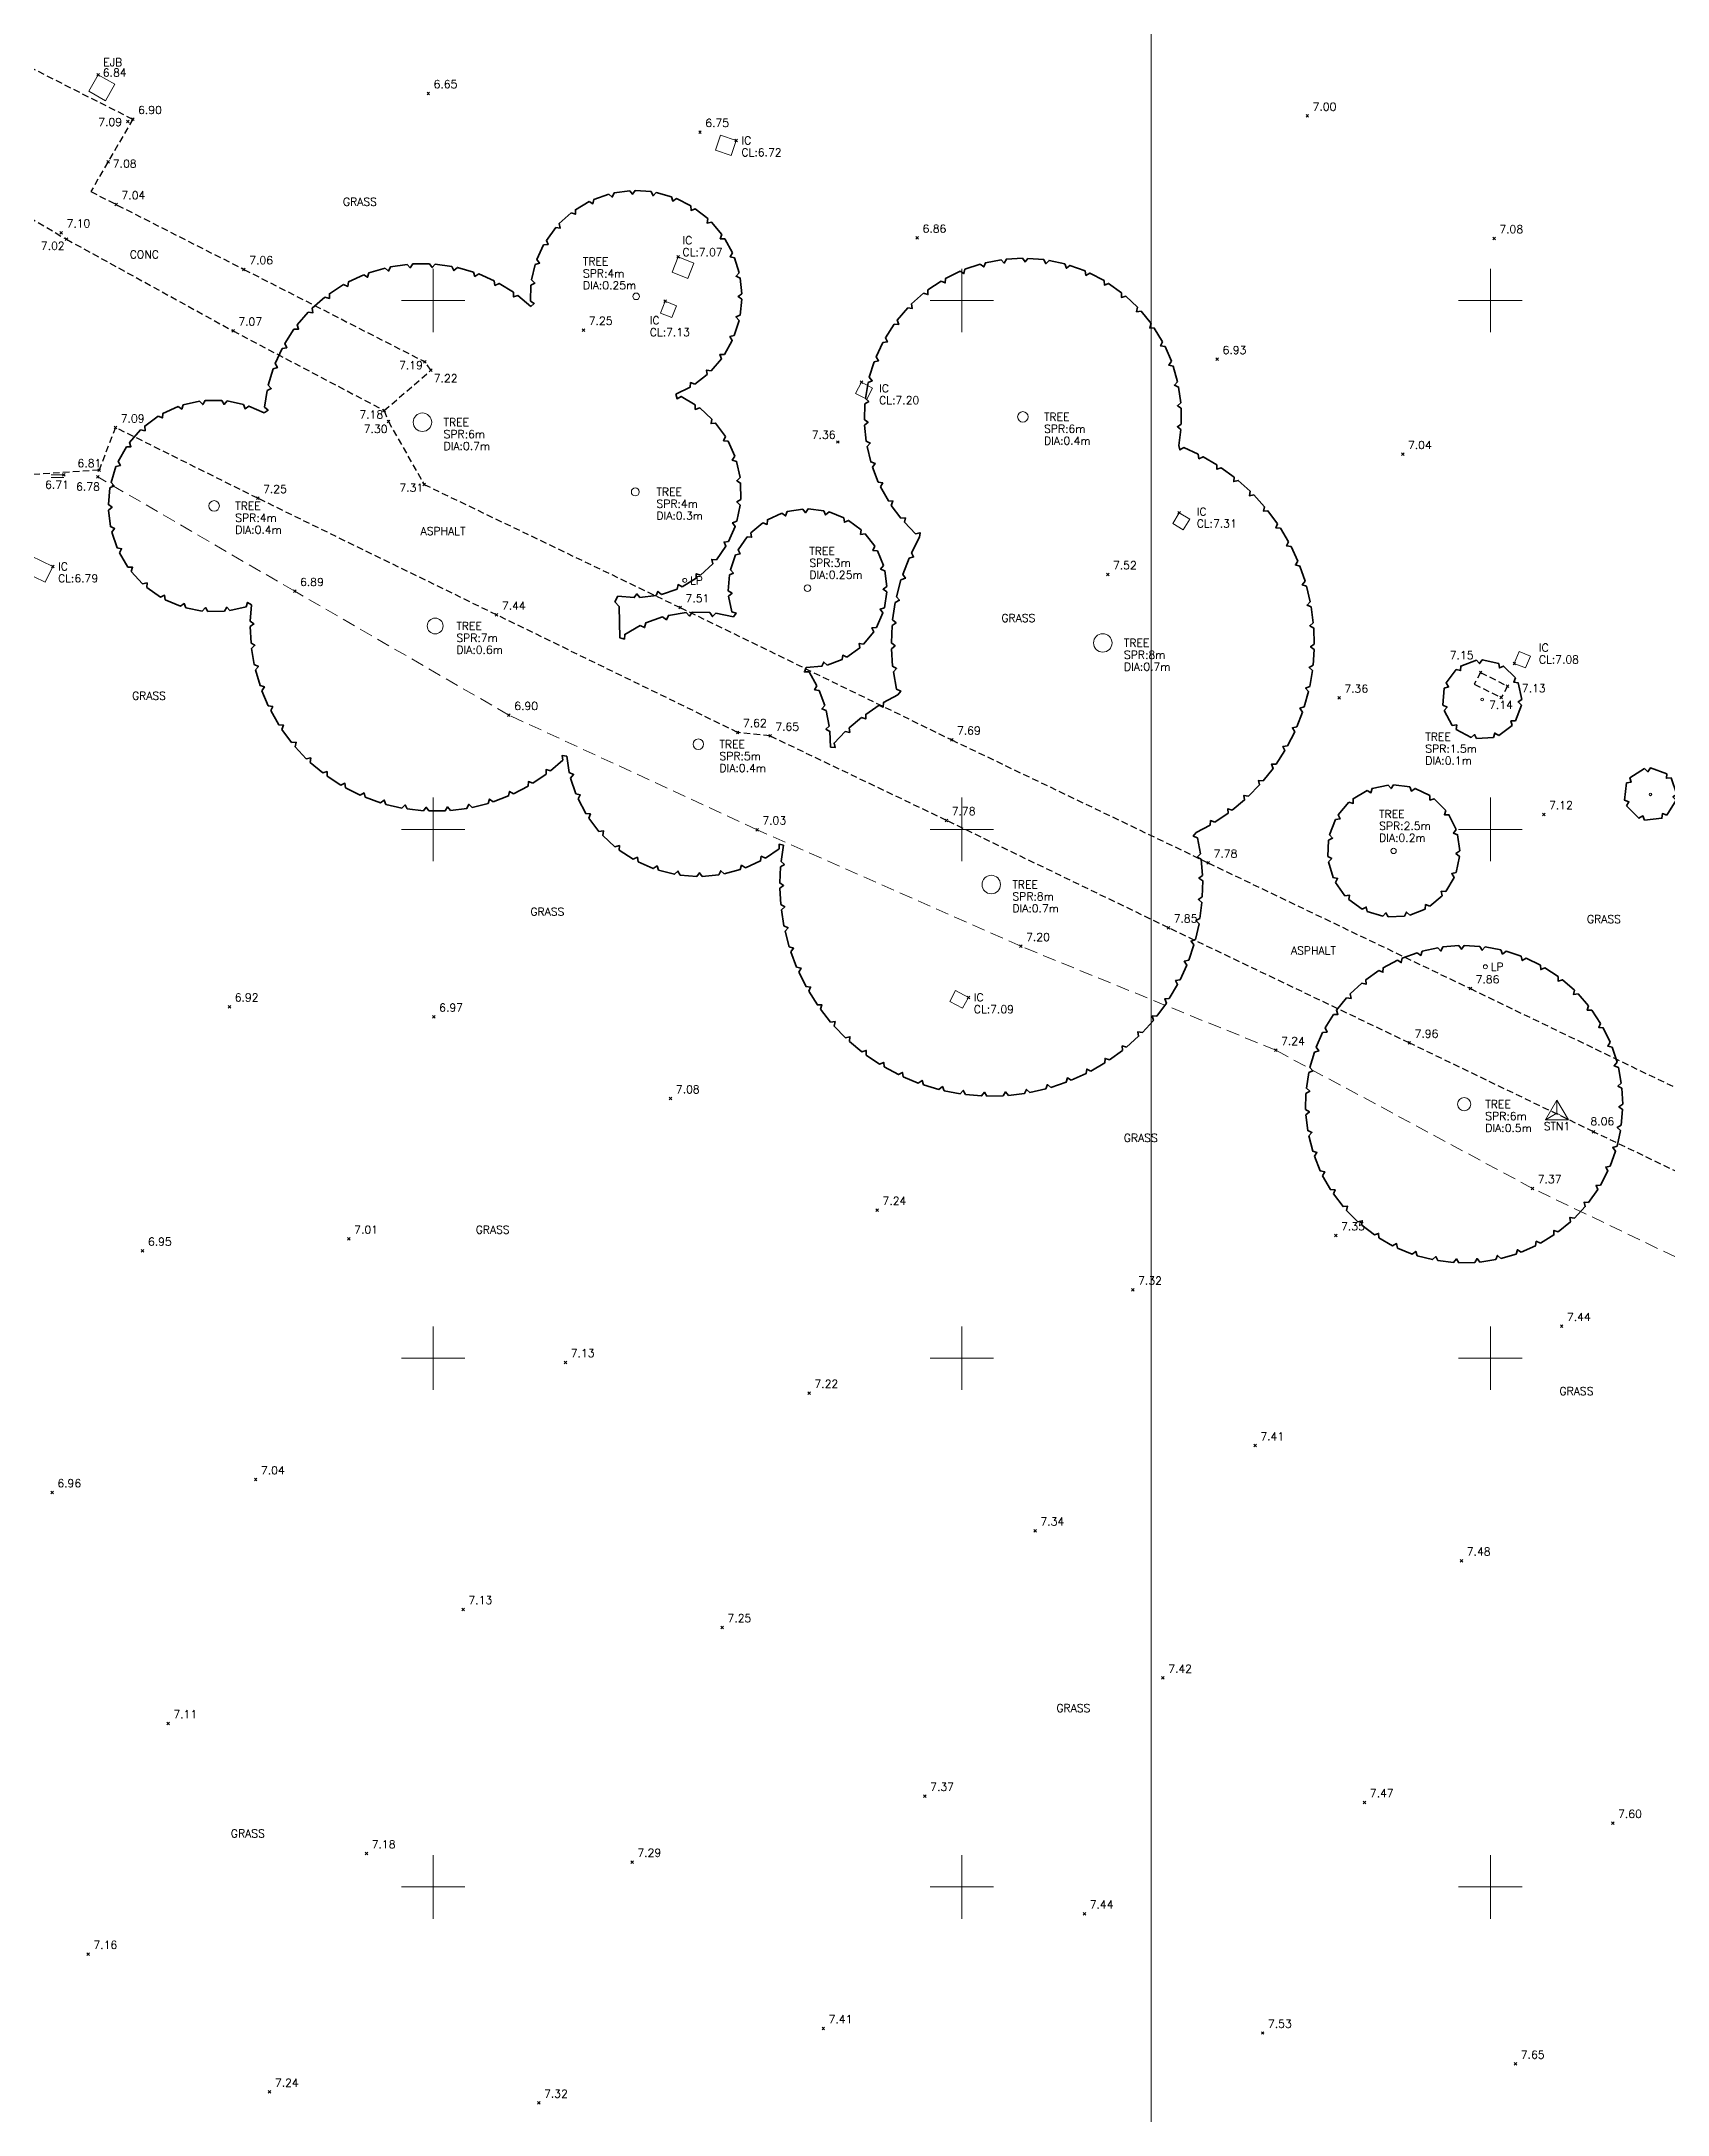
# Model space of a CAD drawing. Extents: x 521064 to 521635, y 174590 to 175241.
# Drawn here: x 521205.2 to 521266.7, y 174811.4 to 174889.8 of the extents above; entities that cross this region are included whole.
import ezdxf

# ---------------------------------------------------------------- set-up
doc = ezdxf.new("R2010")
doc.units = 0
doc.header["$PDMODE"] = 3
doc.header["$PDSIZE"] = 0.05
doc.linetypes.add('DASHED', pattern=[0.75, 0.5, -0.25])
doc.linetypes.add('HIDDEN', pattern=[0.375, 0.25, -0.125])
doc.layers.get('0').update_dxf_attribs({"linetype": 'CONTINUOUS', "lineweight": 18})
for name, color, linetype, lineweight in [('I031G_SURVEY-GRID', 7, 'CONTINUOUS', 18), ('I042T_SURVEY-STA', 1, 'CONTINUOUS', 13), ('I901G_TITLE-SHEET', 7, 'CONTINUOUS', 18), ('I910T_TXT-GEN-S', 7, 'CONTINUOUS', 13), ('I923G_SURVEY-POINT', 7, 'CONTINUOUS', 18), ('I923T_SURVEY-LEVEL', 7, 'CONTINUOUS', 13), ('I941G_TREE', 72, 'CONTINUOUS', 18), ('I941G_TREE-VEG', 6, 'CONTINUOUS', 35), ('I941T_TREE-TXT', 82, 'CONTINUOUS', 13), ('I960G_COVER', 1, 'CONTINUOUS', 18), ('I960T_COVER-TXT', 1, 'CONTINUOUS', 13), ('I963G_SW', 200, 'DASHED', 18), ('I976G_ST-FURN', 220, 'CONTINUOUS', 18), ('I976T_ST-FURN-TXT', 220, 'CONTINUOUS', 13), ('I991G_SLOPE', 21, 'DASHED', 18)]:
    doc.layers.add(name, color=color, linetype=linetype, lineweight=lineweight)
doc.layers.add('I940G_SURFACE', color=200, linetype='HIDDEN')
doc.styles.add('MONOTXT', font='simplex.shx')

# ---------------------------------------------------------------- blocks, each defined once
blk = doc.blocks.new('PT_STATION')
at = {"color": 0, "linetype": 'Continuous', "flags": 128}
for points in [[(0, 0.5), (-0.433, -0.25)], [(-0.433, -0.25), (0, 0), (0, 0.5)], [(0.433, -0.25), (0, 0.5)], [(0, 0), (0.433, -0.25)], [(-0.433, -0.25), (0.433, -0.25)]]:
    blk.add_lwpolyline(points, dxfattribs=at)

msp = doc.modelspace()

# ---------------------------------------------------------------- linework, layer by layer
at = {"layer": 'I031G_SURVEY-GRID'}
for p, q in [((521220, 174881.2), (521220, 174878.8)), ((521240, 174881.2), (521240, 174878.8)), ((521260, 174881.2), (521260, 174878.8)), ((521218.8, 174880), (521221.2, 174880)), ((521238.8, 174880), (521241.2, 174880)), ((521258.8, 174880), (521261.2, 174880)), ((521220, 174861.2), (521220, 174858.8)), ((521240, 174861.2), (521240, 174858.8)), ((521260, 174861.2), (521260, 174858.8)), ((521218.8, 174860), (521221.2, 174860)), ((521238.8, 174860), (521241.2, 174860)), ((521258.8, 174860), (521261.2, 174860)), ((521220, 174841.2), (521220, 174838.8)), ((521240, 174841.2), (521240, 174838.8)), ((521260, 174841.2), (521260, 174838.8)), ((521218.8, 174840), (521221.2, 174840)), ((521238.8, 174840), (521241.2, 174840)), ((521258.8, 174840), (521261.2, 174840)), ((521220, 174821.2), (521220, 174818.8)), ((521240, 174821.2), (521240, 174818.8)), ((521260, 174821.2), (521260, 174818.8)), ((521218.8, 174820), (521221.2, 174820)), ((521238.8, 174820), (521241.2, 174820)), ((521258.8, 174820), (521261.2, 174820))]:
    msp.add_line(p, q, dxfattribs=at)
at = {"layer": 'I901G_TITLE-SHEET'}
msp.add_lwpolyline([(521455.762, 174749.428), (521247.162, 174749.428), (521247.162, 174913.628), (521455.762, 174913.628)], close=True, dxfattribs=at)
at = {"layer": 'I923G_SURVEY-POINT'}
for p in [(521207.328, 174888.54, 6.843), (521219.817, 174887.835, 6.652), (521208.447, 174886.774, 7.089), (521208.635, 174886.858, 6.901), (521253.075, 174886.982, 7.003), (521230.096, 174886.367, 6.753), (521231.466, 174886.055, 6.716), (521207.701, 174885.247, 7.078), (521208.007, 174883.632, 7.041), (521205.929, 174882.567, 7.096), (521206.128, 174882.317, 7.021), (521238.317, 174882.37, 6.862), (521260.14, 174882.349, 7.077), (521212.841, 174881.177, 7.057), (521229.27, 174881.649, 7.074), (521228.778, 174879.975, 7.129), (521212.428, 174878.854, 7.068), (521225.686, 174878.883, 7.247), (521219.683, 174877.688, 7.191), (521219.917, 174877.362, 7.218), (521249.668, 174877.778, 6.93), (521236.205, 174876.91, 7.203), (521218.149, 174875.84, 7.179), (521207.975, 174875.201, 7.084), (521218.306, 174875.424, 7.301), (521235.307, 174874.651, 7.361), (521256.683, 174874.187, 7.043), (521206.024, 174873.406, 6.714), (521207.309, 174873.332, 6.78), (521207.364, 174873.587, 6.809), (521213.363, 174872.522, 7.254), (521219.657, 174873.045, 7.315), (521248.231, 174871.978, 7.313), (521205.607, 174869.945, 6.792), (521245.521, 174869.638, 7.522), (521214.762, 174869.006, 6.893), (521222.401, 174868.11, 7.439), (521229.348, 174868.389, 7.515), (521260.907, 174866.278, 7.075), (521259.633, 174865.934, 7.146), (521260.654, 174865.422, 7.133), (521254.275, 174864.972, 7.356), (521260.411, 174864.983, 7.136), (521222.868, 174864.319, 6.901), (521231.521, 174863.669, 7.617), (521232.745, 174863.533, 7.647), (521239.619, 174863.387, 7.692), (521232.254, 174859.988, 7.032), (521239.419, 174860.341, 7.778), (521262.019, 174860.565, 7.125), (521249.328, 174858.732, 7.783), (521247.818, 174856.279, 7.846), (521242.234, 174855.578, 7.204), (521240.257, 174853.647, 7.093), (521259.243, 174853.978, 7.858), (521212.292, 174853.293, 6.915), (521220.028, 174852.91, 6.973), (521251.88, 174851.645, 7.245), (521256.934, 174851.922, 7.96), (521228.982, 174849.817, 7.08), (521263.902, 174848.565, 8.057), (521261.593, 174846.422, 7.371), (521236.802, 174845.602, 7.235), (521216.813, 174844.511, 7.008), (521254.15, 174844.638, 7.354), (521209.008, 174844.059, 6.945), (521246.474, 174842.584, 7.317), (521262.698, 174841.209, 7.436), (521225.006, 174839.841, 7.126), (521234.227, 174838.681, 7.224), (521251.096, 174836.693, 7.413), (521205.58, 174834.92, 6.959), (521213.284, 174835.409, 7.042), (521242.777, 174833.473, 7.344), (521258.91, 174832.336, 7.478), (521221.136, 174830.501, 7.128), (521230.938, 174829.815, 7.253), (521247.612, 174827.905, 7.416), (521209.971, 174826.186, 7.114), (521238.606, 174823.438, 7.369), (521255.241, 174823.201, 7.475), (521264.633, 174822.414, 7.601), (521217.473, 174821.263, 7.177), (521227.527, 174820.945, 7.292), (521244.639, 174818.984, 7.442), (521206.947, 174817.462, 7.164), (521234.762, 174814.649, 7.412), (521251.385, 174814.478, 7.532), (521260.952, 174813.307, 7.648), (521213.812, 174812.248, 7.243), (521223.994, 174811.832, 7.319)]:
    msp.add_point(p, dxfattribs=at)
at = {"layer": 'I940G_SURFACE'}
for p, q in [((521259.633, 174865.934, 7.146), (521259.39, 174865.496, 7.149)), ((521259.39, 174865.496, 7.149), (521260.411, 174864.983, 7.136)), ((521259.633, 174865.934, 7.146), (521260.654, 174865.422, 7.133)), ((521260.654, 174865.422, 7.133), (521260.411, 174864.983, 7.136))]:
    msp.add_line(p, q, dxfattribs=at)
for points in [[(521165.723, 174911.867, 6.412), (521174.872, 174906.469, 6.468), (521181.974, 174902.34, 6.52), (521188.239, 174898.646, 6.553), (521194.894, 174894.709, 6.605), (521203.089, 174889.842, 6.694), (521200.854, 174885.422, 6.823), (521206.128, 174882.317, 7.021), (521212.428, 174878.854, 7.068), (521218.149, 174875.84, 7.179), (521219.917, 174877.362, 7.218), (521219.678, 174877.697, 7.193)], [(521203.044, 174889.687, 6.716), (521208.635, 174886.858, 6.901), (521207.047, 174884.12, 7.201)], [(521207.047, 174884.12, 7.038), (521212.841, 174881.177, 7.057), (521219.683, 174877.688, 7.191)], [(521218.149, 174875.84, 7.179), (521218.306, 174875.424, 7.301), (521219.657, 174873.045, 7.315), (521229.348, 174868.389, 7.515), (521239.619, 174863.387, 7.692), (521249.328, 174858.732, 7.783), (521259.243, 174853.978, 7.858), (521271.853, 174847.893, 8.055), (521281.111, 174843.416, 8.287), (521287.854, 174840.25, 8.453), (521288.071, 174840.172, 8.467), (521288.29, 174840.097, 8.481), (521288.509, 174840.025, 8.495), (521288.729, 174839.954, 8.509), (521288.949, 174839.886, 8.523), (521289.171, 174839.821, 8.537), (521289.393, 174839.758, 8.551), (521289.616, 174839.697, 8.565), (521289.815, 174839.645, 8.587), (521290.015, 174839.595, 8.609), (521290.216, 174839.546, 8.631), (521290.417, 174839.5, 8.653)], [(521207.975, 174875.201, 7.084), (521207.364, 174873.587, 6.809), (521202.791, 174873.279, 6.783), (521201.022, 174870.344, 6.814)], [(521271.862, 174844.748, 8.218), (521263.902, 174848.565, 8.057), (521256.934, 174851.922, 7.96), (521247.818, 174856.279, 7.846), (521239.419, 174860.341, 7.778), (521232.745, 174863.533, 7.647), (521231.521, 174863.669, 7.617), (521222.401, 174868.11, 7.439), (521213.363, 174872.522, 7.254), (521207.975, 174875.201, 7.084)]]:
    msp.add_polyline3d(points, dxfattribs=at)
at = {"layer": 'I941G_TREE'}
for centre, radius in [((521227.677, 174880.16), 0.125), ((521219.594, 174875.398), 0.35), ((521242.313, 174875.6), 0.2), ((521227.648, 174872.765), 0.15), ((521211.712, 174872.233), 0.2), ((521234.163, 174869.119), 0.125), ((521220.078, 174867.692), 0.3), ((521245.336, 174867.052), 0.35), ((521259.691, 174864.916), 0.05), ((521230.033, 174863.22), 0.2), ((521266.055, 174861.324), 0.05), ((521256.339, 174859.185), 0.1), ((521241.116, 174857.914), 0.35), ((521259.008, 174849.606), 0.25)]:
    msp.add_circle(centre, radius, dxfattribs=at)
at = {"layer": 'I941G_TREE-VEG'}
for points in [[(521225.898, 174883.743), (521225.38, 174883.435), (521225.382, 174883.264), (521225.218, 174883.316)], [(521226.648, 174884.026), (521226.08, 174883.828), (521226.047, 174883.66), (521225.898, 174883.743)], [(521227.441, 174884.153), (521226.844, 174884.073), (521226.778, 174883.914), (521226.648, 174884.026)], [(521228.243, 174884.12), (521227.642, 174884.16), (521227.546, 174884.018), (521227.441, 174884.153)], [(521229.022, 174883.928), (521228.441, 174884.087), (521228.319, 174883.967), (521228.243, 174884.12)], [(521229.746, 174883.583), (521229.209, 174883.855), (521229.065, 174883.762), (521229.022, 174883.928)], [(521230.388, 174883.101), (521229.916, 174883.475), (521229.756, 174883.412), (521229.746, 174883.583)], [(521224.638, 174882.761), (521224.282, 174882.276), (521224.35, 174882.119), (521224.18, 174882.103)], [(521225.218, 174883.316), (521224.772, 174882.911), (521224.808, 174882.743), (521224.638, 174882.761)], [(521230.921, 174882.501), (521230.532, 174882.962), (521230.364, 174882.932), (521230.388, 174883.101)], [(521224.18, 174882.103), (521223.928, 174881.555), (521224.026, 174881.415), (521223.863, 174881.365)], [(521231.322, 174881.806), (521231.034, 174882.335), (521230.863, 174882.34), (521230.921, 174882.501)], [(521218.181, 174881.229), (521217.572, 174881.047), (521217.521, 174880.88), (521217.373, 174880.972)], [(521219.018, 174881.37), (521218.388, 174881.276), (521218.315, 174881.117), (521218.181, 174881.229)], [(521219.865, 174881.392), (521219.229, 174881.387), (521219.134, 174881.24), (521219.018, 174881.37)], [(521220.708, 174881.294), (521220.077, 174881.379), (521219.963, 174881.247), (521219.865, 174881.392)], [(521221.528, 174881.078), (521220.916, 174881.251), (521220.783, 174881.136), (521220.708, 174881.294)], [(521223.863, 174881.365), (521223.725, 174880.779), (521223.849, 174880.661), (521223.699, 174880.58)], [(521231.578, 174881.046), (521231.4, 174881.621), (521231.234, 174881.66), (521231.322, 174881.806)], [(521240.698, 174881.379), (521240.122, 174881.186), (521240.082, 174881.019), (521239.935, 174881.109)], [(521241.49, 174881.544), (521240.894, 174881.43), (521240.831, 174881.27), (521240.698, 174881.379)], [(521242.298, 174881.6), (521241.691, 174881.568), (521241.608, 174881.418), (521241.49, 174881.544)], [(521243.105, 174881.548), (521242.5, 174881.597), (521242.397, 174881.46), (521242.298, 174881.6)], [(521243.899, 174881.387), (521243.306, 174881.518), (521243.185, 174881.395), (521243.105, 174881.548)], [(521244.663, 174881.121), (521244.093, 174881.33), (521243.957, 174881.225), (521243.899, 174881.387)], [(521216.609, 174880.603), (521216.075, 174880.258), (521216.074, 174880.083), (521215.905, 174880.13)], [(521217.373, 174880.972), (521216.795, 174880.706), (521216.769, 174880.533), (521216.609, 174880.603)], [(521222.309, 174880.748), (521221.728, 174881.006), (521221.581, 174880.911), (521221.528, 174881.078)], [(521223.037, 174880.312), (521222.497, 174880.649), (521222.338, 174880.576), (521222.309, 174880.748)], [(521223.699, 174880.58), (521223.681, 174879.978), (521223.826, 174879.887), (521223.695, 174879.777)], [(521231.676, 174880.249), (521231.617, 174880.849), (521231.461, 174880.92), (521231.578, 174881.046)], [(521239.215, 174880.739), (521238.712, 174880.4), (521238.717, 174880.228), (521238.552, 174880.275)], [(521239.935, 174881.109), (521239.39, 174880.841), (521239.373, 174880.669), (521239.215, 174880.739)], [(521245.385, 174880.754), (521244.848, 174881.038), (521244.699, 174880.952), (521244.663, 174881.121)], [(521246.05, 174880.294), (521245.557, 174880.648), (521245.397, 174880.583), (521245.385, 174880.754)], [(521215.275, 174879.563), (521214.858, 174879.082), (521214.906, 174878.914), (521214.731, 174878.913)], [(521215.905, 174880.13), (521215.425, 174879.713), (521215.448, 174879.54), (521215.275, 174879.563)], [(521223.695, 174879.777), (521223.208, 174880.187), (521223.041, 174880.137), (521223.037, 174880.312)], [(521231.613, 174879.449), (521231.675, 174880.048), (521231.537, 174880.149), (521231.676, 174880.249)], [(521237.957, 174879.727), (521237.562, 174879.265), (521237.613, 174879.101), (521237.441, 174879.103)], [(521238.552, 174880.275), (521238.099, 174879.871), (521238.127, 174879.702), (521237.957, 174879.727)], [(521246.648, 174879.748), (521246.206, 174880.165), (521246.04, 174880.122), (521246.05, 174880.294)], [(521247.167, 174879.127), (521246.785, 174879.6), (521246.614, 174879.579), (521246.648, 174879.748)], [(521214.731, 174878.913), (521214.386, 174878.378), (521214.457, 174878.218), (521214.284, 174878.192)], [(521231.392, 174878.678), (521231.572, 174879.252), (521231.457, 174879.379), (521231.613, 174879.449)], [(521237.441, 174879.103), (521237.112, 174878.593), (521237.185, 174878.437), (521237.014, 174878.415)], [(521247.597, 174878.442), (521247.283, 174878.961), (521247.111, 174878.964), (521247.167, 174879.127)], [(521214.284, 174878.192), (521214.018, 174877.614), (521214.11, 174877.465), (521213.943, 174877.415)], [(521231.021, 174877.966), (521231.313, 174878.493), (521231.225, 174878.64), (521231.392, 174878.678)], [(521237.014, 174878.415), (521236.757, 174877.866), (521236.85, 174877.721), (521236.683, 174877.677)], [(521247.931, 174877.705), (521247.69, 174878.262), (521247.52, 174878.288), (521247.597, 174878.442)], [(521213.943, 174877.415), (521213.761, 174876.805), (521213.874, 174876.672), (521213.715, 174876.598)], [(521229.896, 174876.833), (521230.371, 174877.204), (521230.347, 174877.373), (521230.516, 174877.343)], [(521230.516, 174877.343), (521230.907, 174877.801), (521230.85, 174877.962), (521231.021, 174877.966)], [(521236.683, 174877.677), (521236.502, 174877.097), (521236.614, 174876.966), (521236.455, 174876.9)], [(521248.164, 174876.929), (521247.999, 174877.514), (521247.834, 174877.563), (521247.931, 174877.705)], [(521213.715, 174876.598), (521213.621, 174875.969), (521213.751, 174875.852), (521213.604, 174875.757)], [(521229.187, 174876.457), (521229.726, 174876.725), (521229.737, 174876.896), (521229.896, 174876.833)], [(521229.917, 174876.059), (521229.377, 174876.372), (521229.226, 174876.288), (521229.187, 174876.457)], [(521236.455, 174876.9), (521236.354, 174876.302), (521236.482, 174876.187), (521236.333, 174876.1)], [(521248.289, 174876.13), (521248.205, 174876.731), (521248.048, 174876.802), (521248.164, 174876.929)], [(521210.347, 174875.993), (521209.773, 174875.732), (521209.753, 174875.559), (521209.592, 174875.625)], [(521211.162, 174876.195), (521210.546, 174876.06), (521210.49, 174875.895), (521210.347, 174875.993)], [(521212.001, 174876.223), (521211.371, 174876.219), (521211.282, 174876.069), (521211.162, 174876.195)], [(521212.827, 174876.075), (521212.21, 174876.202), (521212.092, 174876.075), (521212.001, 174876.223)], [(521213.604, 174875.757), (521213.027, 174876.011), (521212.885, 174875.911), (521212.827, 174876.075)], [(521230.548, 174875.519), (521230.085, 174875.937), (521229.919, 174875.886), (521229.917, 174876.059)], [(521236.333, 174876.1), (521236.314, 174875.493), (521236.456, 174875.397), (521236.321, 174875.291)], [(521248.306, 174875.32), (521248.304, 174875.928), (521248.158, 174876.019), (521248.289, 174876.13)], [(521208.931, 174875.108), (521208.514, 174874.636), (521208.566, 174874.47), (521208.392, 174874.464)], [(521209.592, 174875.625), (521209.086, 174875.25), (521209.102, 174875.077), (521208.931, 174875.108)], [(521231.055, 174874.861), (521230.687, 174875.365), (521230.515, 174875.349), (521230.548, 174875.519)], [(521231.414, 174874.112), (521231.159, 174874.681), (521230.987, 174874.701), (521231.055, 174874.861)], [(521236.321, 174875.291), (521236.382, 174874.687), (521236.537, 174874.611), (521236.417, 174874.487)], [(521248.214, 174874.516), (521248.293, 174875.118), (521248.161, 174875.228), (521248.306, 174875.32)], [(521208.392, 174874.464), (521208.083, 174873.915), (521208.168, 174873.764), (521207.999, 174873.722)], [(521231.611, 174873.305), (521231.479, 174873.915), (521231.315, 174873.97), (521231.414, 174874.112)], [(521236.417, 174874.487), (521236.559, 174873.897), (521236.722, 174873.842), (521236.62, 174873.704)], [(521248.95, 174874.189), (521248.401, 174874.442), (521248.256, 174874.35), (521248.214, 174874.516)], [(521249.649, 174873.79), (521249.128, 174874.096), (521248.974, 174874.019), (521248.95, 174874.189)], [(521207.999, 174873.722), (521207.812, 174873.121), (521207.927, 174872.99), (521207.77, 174872.915)], [(521231.637, 174872.475), (521231.634, 174873.098), (521231.485, 174873.187), (521231.611, 174873.305)], [(521236.62, 174873.704), (521236.841, 174873.138), (521237.01, 174873.106), (521236.927, 174872.955)], [(521250.304, 174873.322), (521249.817, 174873.679), (521249.656, 174873.618), (521249.649, 174873.79)], [(521250.909, 174872.791), (521250.46, 174873.195), (521250.294, 174873.151), (521250.304, 174873.322)], [(521207.77, 174872.915), (521207.712, 174872.287), (521207.852, 174872.184), (521207.715, 174872.077)], [(521236.927, 174872.955), (521237.222, 174872.424), (521237.394, 174872.415), (521237.332, 174872.254)], [(521251.458, 174872.202), (521251.052, 174872.649), (521250.882, 174872.621), (521250.909, 174872.791)], [(521207.715, 174872.077), (521207.789, 174871.451), (521207.948, 174871.379), (521207.836, 174871.246)], [(521231.492, 174871.657), (521231.617, 174872.268), (521231.489, 174872.385), (521231.637, 174872.475)], [(521233.195, 174871.959), (521232.647, 174871.708), (521232.636, 174871.537), (521232.477, 174871.6)], [(521233.983, 174872.113), (521233.388, 174872.017), (521233.332, 174871.855), (521233.195, 174871.959)], [(521234.783, 174872.054), (521234.184, 174872.119), (521234.087, 174871.978), (521233.983, 174872.113)], [(521235.539, 174871.784), (521234.979, 174872.006), (521234.848, 174871.896), (521234.783, 174872.054)], [(521236.197, 174871.324), (521235.715, 174871.686), (521235.56, 174871.615), (521235.539, 174871.784)], [(521237.332, 174872.254), (521237.696, 174871.768), (521237.867, 174871.782), (521237.828, 174871.614)], [(521251.945, 174871.56), (521251.586, 174872.046), (521251.414, 174872.036), (521251.458, 174872.202)], [(521207.836, 174871.246), (521208.039, 174870.649), (521208.209, 174870.612), (521208.127, 174870.459)], [(521231.18, 174870.887), (521231.429, 174871.459), (521231.328, 174871.6), (521231.492, 174871.657)], [(521231.879, 174871.064), (521231.537, 174870.569), (521231.614, 174870.416), (521231.445, 174870.389)], [(521232.477, 174871.6), (521232.015, 174871.213), (521232.049, 174871.046), (521231.879, 174871.064)], [(521236.709, 174870.706), (521236.34, 174871.183), (521236.171, 174871.155), (521236.197, 174871.324)], [(521237.828, 174871.614), (521238.254, 174871.182), (521238.422, 174871.218), (521238.405, 174871.047)], [(521238.405, 174871.047), (521238.099, 174870.462), (521238.18, 174870.304), (521238.008, 174870.261)], [(521252.364, 174870.873), (521252.056, 174871.393), (521251.884, 174871.399), (521251.945, 174871.56)], [(521208.127, 174870.459), (521208.45, 174869.918), (521208.624, 174869.917), (521208.577, 174869.75)], [(521230.12, 174869.62), (521230.578, 174870.042), (521230.543, 174870.212), (521230.716, 174870.198)], [(521230.716, 174870.198), (521231.078, 174870.706), (521231.008, 174870.865), (521231.18, 174870.887)], [(521231.445, 174870.389), (521231.246, 174869.82), (521231.361, 174869.694), (521231.206, 174869.623)], [(521237.039, 174869.974), (521236.81, 174870.532), (521236.639, 174870.55), (521236.709, 174870.706)], [(521238.008, 174870.261), (521237.768, 174869.646), (521237.866, 174869.498), (521237.7, 174869.437)], [(521252.713, 174870.147), (521252.458, 174870.695), (521252.288, 174870.719), (521252.364, 174870.873)], [(521208.577, 174869.75), (521209.006, 174869.288), (521209.176, 174869.323), (521209.164, 174869.15)], [(521229.417, 174869.177), (521229.953, 174869.496), (521229.954, 174869.669), (521230.12, 174869.62)], [(521231.206, 174869.623), (521231.165, 174869.022), (521231.309, 174868.931), (521231.178, 174868.821)], [(521237.162, 174869.181), (521237.089, 174869.779), (521236.93, 174869.842), (521237.039, 174869.974)], [(521237.7, 174869.437), (521237.529, 174868.799), (521237.643, 174868.663), (521237.484, 174868.583)], [(521252.987, 174869.39), (521252.788, 174869.961), (521252.621, 174870.002), (521252.713, 174870.147)], [(521253.183, 174868.609), (521253.043, 174869.197), (521252.881, 174869.255), (521252.987, 174869.39)], [(521209.164, 174869.15), (521209.68, 174868.788), (521209.839, 174868.858), (521209.864, 174868.686)], [(521209.864, 174868.686), (521210.444, 174868.44), (521210.585, 174868.542), (521210.645, 174868.378)], [(521212.312, 174868.279), (521212.926, 174868.422), (521212.979, 174868.587), (521213.124, 174868.491)], [(521227.064, 174867.243), (521227.04, 174868.428), (521226.877, 174868.605), (521226.987, 174868.82)], [(521226.987, 174868.82), (521227.608, 174868.765), (521227.71, 174868.905), (521227.816, 174868.768)], [(521227.816, 174868.768), (521228.435, 174868.843), (521228.506, 174869.001), (521228.638, 174868.889)], [(521228.638, 174868.889), (521229.228, 174869.09), (521229.264, 174869.259), (521229.417, 174869.177)], [(521231.178, 174868.821), (521231.298, 174868.23), (521231.461, 174868.181), (521231.364, 174868.04)], [(521237.071, 174868.384), (521237.16, 174868.98), (521237.023, 174869.082), (521237.162, 174869.181)], [(521253.3, 174867.813), (521253.22, 174868.411), (521253.064, 174868.485), (521253.183, 174868.609)], [(521210.645, 174868.378), (521211.264, 174868.259), (521211.38, 174868.388), (521211.473, 174868.24)], [(521211.473, 174868.24), (521212.103, 174868.252), (521212.19, 174868.403), (521212.312, 174868.279)], [(521213.124, 174868.491), (521213.081, 174867.874), (521213.219, 174867.769), (521213.078, 174867.667)], [(521228.681, 174868.034), (521228.042, 174867.807), (521227.998, 174867.634), (521227.837, 174867.712)], [(521229.57, 174868.199), (521228.901, 174868.09), (521228.825, 174867.928), (521228.681, 174868.034)], [(521230.474, 174868.201), (521229.796, 174868.215), (521229.693, 174868.068), (521229.57, 174868.199)], [(521231.364, 174868.04), (521230.699, 174868.176), (521230.571, 174868.051), (521230.474, 174868.201)], [(521236.772, 174867.639), (521237.016, 174868.19), (521236.911, 174868.325), (521237.071, 174868.384)], [(521237.484, 174868.583), (521237.384, 174867.93), (521237.512, 174867.807), (521237.363, 174867.711)], [(521253.336, 174867.008), (521253.316, 174867.612), (521253.169, 174867.701), (521253.3, 174867.813)], [(521213.078, 174867.667), (521213.108, 174867.049), (521213.257, 174866.962), (521213.13, 174866.844)], [(521227.837, 174867.712), (521227.249, 174867.373), (521227.236, 174867.195), (521227.064, 174867.243)], [(521235.649, 174866.513), (521236.14, 174866.862), (521236.119, 174867.032), (521236.287, 174867)], [(521236.287, 174867), (521236.667, 174867.467), (521236.602, 174867.625), (521236.772, 174867.639)], [(521237.363, 174867.711), (521237.336, 174867.051), (521237.477, 174866.943), (521237.339, 174866.831)], [(521213.13, 174866.844), (521213.232, 174866.234), (521213.391, 174866.164), (521213.278, 174866.033)], [(521234.107, 174866.119), (521234.708, 174866.169), (521234.776, 174866.325), (521234.904, 174866.212)], [(521234.904, 174866.212), (521235.471, 174866.419), (521235.495, 174866.588), (521235.649, 174866.513)], [(521237.339, 174866.831), (521237.384, 174866.172), (521237.536, 174866.08), (521237.412, 174865.954)], [(521253.291, 174866.205), (521253.332, 174866.807), (521253.195, 174866.91), (521253.336, 174867.008)], [(521259.478, 174866.401), (521258.88, 174866.178), (521258.876, 174866.005), (521258.709, 174866.049)], [(521260.315, 174866.28), (521259.691, 174866.416), (521259.594, 174866.272), (521259.478, 174866.401)], [(521260.953, 174865.727), (521260.502, 174866.178), (521260.343, 174866.109), (521260.315, 174866.28)], [(521213.278, 174866.033), (521213.451, 174865.439), (521213.617, 174865.388), (521213.52, 174865.244)], [(521234.517, 174865.432), (521234.22, 174865.954), (521234.049, 174865.958), (521234.107, 174866.119)], [(521237.412, 174865.954), (521237.529, 174865.304), (521237.69, 174865.229), (521237.58, 174865.09)], [(521253.165, 174865.409), (521253.267, 174866.005), (521253.141, 174866.121), (521253.291, 174866.205)], [(521258.709, 174866.049), (521258.327, 174865.539), (521258.417, 174865.391), (521258.252, 174865.338)], [(521261.191, 174864.916), (521261.056, 174865.539), (521260.885, 174865.568), (521260.953, 174865.727)], [(521213.52, 174865.244), (521213.762, 174864.675), (521213.932, 174864.644), (521213.853, 174864.49)], [(521234.813, 174864.688), (521234.602, 174865.251), (521234.434, 174865.283), (521234.517, 174865.432)], [(521234.986, 174863.907), (521234.868, 174864.496), (521234.707, 174864.554), (521234.813, 174864.688)], [(521236.871, 174864.694), (521236.367, 174864.351), (521236.37, 174864.179), (521236.205, 174864.229)], [(521237.58, 174865.09), (521237.044, 174864.8), (521237.03, 174864.628), (521236.871, 174864.694)], [(521252.961, 174864.631), (521253.122, 174865.213), (521253.008, 174865.341), (521253.165, 174865.409)], [(521258.252, 174865.338), (521258.207, 174864.702), (521258.362, 174864.627), (521258.252, 174864.493)], [(521260.953, 174864.105), (521261.176, 174864.702), (521261.048, 174864.819), (521261.191, 174864.916)], [(521213.853, 174864.49), (521214.161, 174863.953), (521214.334, 174863.942), (521214.273, 174863.78)], [(521235.032, 174863.108), (521235.009, 174863.708), (521234.86, 174863.791), (521234.986, 174863.907)], [(521236.205, 174864.229), (521235.739, 174863.837), (521235.759, 174863.666), (521235.59, 174863.698)], [(521252.679, 174863.876), (521252.897, 174864.439), (521252.797, 174864.579), (521252.961, 174864.631)], [(521258.252, 174864.493), (521258.558, 174863.934), (521258.73, 174863.954), (521258.709, 174863.782)], [(521260.315, 174863.551), (521260.825, 174863.934), (521260.78, 174864.101), (521260.953, 174864.105)], [(521214.273, 174863.78), (521214.641, 174863.283), (521214.814, 174863.293), (521214.774, 174863.124)], [(521214.774, 174863.124), (521215.198, 174862.674), (521215.368, 174862.704), (521215.348, 174862.532)], [(521235.59, 174863.698), (521235.166, 174863.261), (521235.204, 174863.093), (521235.032, 174863.108)], [(521251.895, 174862.472), (521252.222, 174862.98), (521252.151, 174863.137), (521252.322, 174863.154)], [(521252.322, 174863.154), (521252.596, 174863.693), (521252.51, 174863.841), (521252.679, 174863.876)], [(521258.709, 174863.782), (521259.269, 174863.477), (521259.402, 174863.587), (521259.478, 174863.431)], [(521259.478, 174863.431), (521260.114, 174863.477), (521260.167, 174863.642), (521260.315, 174863.551)], [(521215.348, 174862.532), (521215.822, 174862.134), (521215.988, 174862.185), (521215.987, 174862.011)], [(521224.44, 174862.217), (521224.907, 174862.623), (521224.883, 174862.795), (521225.054, 174862.768)], [(521225.054, 174862.768), (521225.15, 174862.147), (521225.31, 174862.077), (521225.199, 174861.943)], [(521251.402, 174861.836), (521251.778, 174862.308), (521251.723, 174862.471), (521251.895, 174862.472)], [(521266.679, 174862.105), (521266.055, 174862.324), (521265.959, 174862.178), (521265.833, 174862.298)], [(521215.987, 174862.011), (521216.505, 174861.672), (521216.664, 174861.742), (521216.684, 174861.57)], [(521216.684, 174861.57), (521217.238, 174861.294), (521217.387, 174861.381), (521217.428, 174861.213)], [(521223.04, 174861.349), (521223.589, 174861.636), (521223.606, 174861.808), (521223.766, 174861.742)], [(521223.766, 174861.742), (521224.277, 174862.091), (521224.273, 174862.264), (521224.44, 174862.217)], [(521225.199, 174861.943), (521225.398, 174861.347), (521225.567, 174861.305), (521225.48, 174861.154)], [(521250.847, 174861.253), (521251.268, 174861.685), (521251.23, 174861.852), (521251.402, 174861.836)], [(521256.133, 174861.676), (521255.528, 174861.549), (521255.481, 174861.383), (521255.335, 174861.474)], [(521256.953, 174861.608), (521256.339, 174861.685), (521256.242, 174861.542), (521256.133, 174861.676)], [(521257.707, 174861.277), (521257.151, 174861.549), (521257.013, 174861.446), (521256.953, 174861.608)], [(521265.154, 174861.757), (521265.08, 174861.101), (521265.243, 174861.04), (521265.154, 174860.89)], [(521265.833, 174862.298), (521265.273, 174861.947), (521265.327, 174861.781), (521265.154, 174861.757)], [(521267.055, 174861.324), (521266.837, 174861.947), (521266.663, 174861.932), (521266.679, 174862.105)], [(521217.428, 174861.213), (521218.01, 174861.004), (521218.148, 174861.109), (521218.208, 174860.946)], [(521218.208, 174860.946), (521218.811, 174860.807), (521218.936, 174860.927), (521219.015, 174860.773)], [(521219.015, 174860.773), (521219.63, 174860.706), (521219.74, 174860.84), (521219.836, 174860.696)], [(521219.836, 174860.696), (521220.454, 174860.702), (521220.548, 174860.848), (521220.66, 174860.716)], [(521220.66, 174860.716), (521221.274, 174860.795), (521221.35, 174860.95), (521221.477, 174860.833)], [(521221.477, 174860.833), (521222.077, 174860.983), (521222.134, 174861.147), (521222.274, 174861.045)], [(521222.274, 174861.045), (521222.852, 174861.265), (521222.889, 174861.434), (521223.04, 174861.349)], [(521225.48, 174861.154), (521225.776, 174860.599), (521225.949, 174860.586), (521225.889, 174860.423)], [(521249.575, 174860.267), (521250.075, 174860.607), (521250.071, 174860.779), (521250.236, 174860.728)], [(521250.236, 174860.728), (521250.699, 174861.116), (521250.678, 174861.286), (521250.847, 174861.253)], [(521254.646, 174861.024), (521254.246, 174860.552), (521254.312, 174860.393), (521254.141, 174860.374)], [(521255.335, 174861.474), (521254.804, 174861.157), (521254.814, 174860.985), (521254.646, 174861.024)], [(521258.312, 174860.72), (521257.875, 174861.157), (521257.711, 174861.105), (521257.707, 174861.277)], [(521265.154, 174860.89), (521265.621, 174860.423), (521265.771, 174860.512), (521265.833, 174860.349)], [(521266.679, 174860.542), (521267.03, 174861.101), (521266.91, 174861.227), (521267.055, 174861.324)], [(521225.889, 174860.423), (521226.273, 174859.925), (521226.446, 174859.941), (521226.414, 174859.77)], [(521248.872, 174859.876), (521249.403, 174860.163), (521249.417, 174860.334), (521249.575, 174860.267)], [(521254.141, 174860.374), (521253.916, 174859.798), (521254.029, 174859.669), (521253.873, 174859.596)], [(521258.704, 174859.996), (521258.432, 174860.552), (521258.26, 174860.556), (521258.312, 174860.72)], [(521258.839, 174859.185), (521258.763, 174859.798), (521258.601, 174859.858), (521258.704, 174859.996)], [(521265.833, 174860.349), (521266.489, 174860.423), (521266.513, 174860.595), (521266.679, 174860.542)], [(521226.414, 174859.77), (521226.876, 174859.344), (521227.044, 174859.389), (521227.041, 174859.215)], [(521227.041, 174859.215), (521227.567, 174858.871), (521227.725, 174858.943), (521227.752, 174858.771)], [(521232.571, 174858.912), (521233.092, 174859.265), (521233.086, 174859.439), (521233.255, 174859.397)], [(521233.255, 174859.397), (521233.164, 174858.79), (521233.293, 174858.675), (521233.145, 174858.587)], [(521249.031, 174859.075), (521248.919, 174859.677), (521248.76, 174859.744), (521248.872, 174859.876)], [(521253.873, 174859.596), (521253.848, 174858.978), (521253.997, 174858.893), (521253.873, 174858.773)], [(521258.704, 174858.373), (521258.831, 174858.978), (521258.697, 174859.087), (521258.839, 174859.185)], [(521227.752, 174858.771), (521228.328, 174858.52), (521228.472, 174858.618), (521228.526, 174858.453)], [(521228.526, 174858.453), (521229.136, 174858.302), (521229.262, 174858.422), (521229.343, 174858.268)], [(521230.18, 174858.223), (521230.805, 174858.28), (521230.884, 174858.436), (521231.012, 174858.317)], [(521231.012, 174858.317), (521231.619, 174858.479), (521231.671, 174858.645), (521231.817, 174858.549)], [(521231.817, 174858.549), (521232.389, 174858.81), (521232.412, 174858.982), (521232.571, 174858.912)], [(521233.145, 174858.587), (521233.116, 174857.975), (521233.256, 174857.873), (521233.117, 174857.771)], [(521249.109, 174858.261), (521249.059, 174858.872), (521248.907, 174858.955), (521249.031, 174859.075)], [(521253.873, 174858.773), (521254.05, 174858.18), (521254.219, 174858.148), (521254.141, 174857.995)], [(521229.343, 174858.268), (521229.97, 174858.221), (521230.074, 174858.361), (521230.18, 174858.223)], [(521233.117, 174857.771), (521233.152, 174857.159), (521233.301, 174857.072), (521233.174, 174856.956)], [(521249.102, 174857.444), (521249.115, 174858.057), (521248.972, 174858.155), (521249.109, 174858.261)], [(521254.141, 174857.995), (521254.5, 174857.491), (521254.67, 174857.516), (521254.646, 174857.345)], [(521257.707, 174857.092), (521258.179, 174857.491), (521258.14, 174857.659), (521258.312, 174857.649)], [(521258.312, 174857.649), (521258.629, 174858.18), (521258.538, 174858.327), (521258.704, 174858.373)], [(521233.174, 174856.956), (521233.27, 174856.35), (521233.428, 174856.279), (521233.313, 174856.15)], [(521249.013, 174856.632), (521249.088, 174857.24), (521248.956, 174857.352), (521249.102, 174857.444)], [(521254.646, 174857.345), (521255.149, 174856.986), (521255.303, 174857.064), (521255.335, 174856.895)], [(521255.335, 174856.895), (521255.928, 174856.719), (521256.047, 174856.843), (521256.133, 174856.693)], [(521256.133, 174856.693), (521256.751, 174856.719), (521256.824, 174856.875), (521256.953, 174856.761)], [(521256.953, 174856.761), (521257.529, 174856.986), (521257.547, 174857.157), (521257.707, 174857.092)], [(521233.313, 174856.15), (521233.471, 174855.558), (521233.635, 174855.504), (521233.533, 174855.364)], [(521248.841, 174855.833), (521248.978, 174856.431), (521248.858, 174856.556), (521249.013, 174856.632)], [(521233.533, 174855.364), (521233.751, 174854.791), (521233.919, 174854.753), (521233.833, 174854.604)], [(521248.589, 174855.056), (521248.785, 174855.637), (521248.679, 174855.773), (521248.841, 174855.833)], [(521257.23, 174855.337), (521256.665, 174855.13), (521256.63, 174854.962), (521256.482, 174855.049)], [(521258.01, 174855.523), (521257.422, 174855.393), (521257.365, 174855.232), (521257.23, 174855.337)], [(521258.807, 174855.603), (521258.208, 174855.553), (521258.13, 174855.4), (521258.01, 174855.523)], [(521259.608, 174855.576), (521259.008, 174855.606), (521258.91, 174855.466), (521258.807, 174855.603)], [(521260.398, 174855.443), (521259.807, 174855.553), (521259.691, 174855.426), (521259.608, 174855.576)], [(521261.164, 174855.206), (521260.593, 174855.393), (521260.461, 174855.283), (521260.398, 174855.443)], [(521233.833, 174854.604), (521234.108, 174854.056), (521234.279, 174854.036), (521234.209, 174853.878)], [(521248.258, 174854.309), (521248.513, 174854.867), (521248.421, 174855.013), (521248.589, 174855.056)], [(521255.779, 174854.664), (521255.289, 174854.315), (521255.299, 174854.144), (521255.134, 174854.188)], [(521256.482, 174855.049), (521255.95, 174854.769), (521255.937, 174854.598), (521255.779, 174854.664)], [(521261.891, 174854.868), (521261.35, 174855.13), (521261.205, 174855.039), (521261.164, 174855.206)], [(521262.567, 174854.437), (521262.065, 174854.769), (521261.909, 174854.698), (521261.891, 174854.868)], [(521234.209, 174853.878), (521234.538, 174853.361), (521234.71, 174853.359), (521234.656, 174853.195)], [(521247.853, 174853.6), (521248.164, 174854.128), (521248.087, 174854.283), (521248.258, 174854.309)], [(521255.134, 174854.188), (521254.695, 174853.778), (521254.728, 174853.609), (521254.558, 174853.631)], [(521263.179, 174853.919), (521262.726, 174854.315), (521262.562, 174854.265), (521262.567, 174854.437)], [(521263.716, 174853.325), (521263.32, 174853.778), (521263.151, 174853.75), (521263.179, 174853.919)], [(521234.656, 174853.195), (521235.036, 174852.714), (521235.208, 174852.729), (521235.171, 174852.56)], [(521246.838, 174852.322), (521247.249, 174852.777), (521247.206, 174852.944), (521247.378, 174852.935)], [(521247.378, 174852.935), (521247.741, 174853.429), (521247.681, 174853.591), (521247.853, 174853.6)], [(521254.061, 174853.002), (521253.746, 174852.49), (521253.822, 174852.336), (521253.652, 174852.313)], [(521254.558, 174853.631), (521254.177, 174853.166), (521254.232, 174853.003), (521254.061, 174853.002)], [(521264.17, 174852.664), (521263.838, 174853.166), (521263.666, 174853.161), (521263.716, 174853.325)], [(521235.171, 174852.56), (521235.598, 174852.121), (521235.768, 174852.154), (521235.748, 174851.982)], [(521246.238, 174851.768), (521246.693, 174852.178), (521246.667, 174852.349), (521246.838, 174852.322)], [(521253.652, 174852.313), (521253.408, 174851.763), (521253.505, 174851.621), (521253.34, 174851.575)], [(521264.531, 174851.949), (521264.269, 174852.49), (521264.099, 174852.508), (521264.17, 174852.664)], [(521235.748, 174851.982), (521236.218, 174851.589), (521236.383, 174851.638), (521236.381, 174851.465)], [(521236.381, 174851.465), (521236.888, 174851.122), (521237.048, 174851.188), (521237.063, 174851.016)], [(521244.884, 174850.857), (521245.413, 174851.166), (521245.422, 174851.338), (521245.584, 174851.278)], [(521245.584, 174851.278), (521246.079, 174851.639), (521246.071, 174851.812), (521246.238, 174851.768)], [(521253.34, 174851.575), (521253.171, 174850.997), (521253.285, 174850.869), (521253.128, 174850.802)], [(521264.794, 174851.192), (521264.607, 174851.763), (521264.44, 174851.804), (521264.531, 174851.949)], [(521237.063, 174851.016), (521237.603, 174850.726), (521237.755, 174850.808), (521237.788, 174850.639)], [(521237.788, 174850.639), (521238.355, 174850.405), (521238.497, 174850.503), (521238.547, 174850.337)], [(521243.374, 174850.239), (521243.955, 174850.434), (521243.999, 174850.601), (521244.145, 174850.509)], [(521244.145, 174850.509), (521244.703, 174850.763), (521244.729, 174850.933), (521244.884, 174850.857)], [(521253.128, 174850.802), (521253.038, 174850.207), (521253.168, 174850.096), (521253.021, 174850.007)], [(521264.954, 174850.406), (521264.844, 174850.997), (521264.684, 174851.06), (521264.794, 174851.192)], [(521238.547, 174850.337), (521239.135, 174850.163), (521239.267, 174850.274), (521239.333, 174850.115)], [(521239.333, 174850.115), (521239.936, 174850.001), (521240.056, 174850.125), (521240.138, 174849.974)], [(521240.138, 174849.974), (521240.749, 174849.922), (521240.855, 174850.058), (521240.953, 174849.915)], [(521240.953, 174849.915), (521241.566, 174849.926), (521241.658, 174850.072), (521241.769, 174849.94)], [(521241.769, 174849.94), (521242.378, 174850.014), (521242.455, 174850.168), (521242.579, 174850.049)], [(521242.579, 174850.049), (521243.177, 174850.184), (521243.238, 174850.345), (521243.374, 174850.239)], [(521253.021, 174850.007), (521253.011, 174849.406), (521253.155, 174849.313), (521253.021, 174849.206)], [(521265.008, 174849.606), (521264.977, 174850.207), (521264.827, 174850.29), (521264.954, 174850.406)], [(521253.021, 174849.206), (521253.091, 174848.608), (521253.246, 174848.535), (521253.128, 174848.411)], [(521264.954, 174848.807), (521265.004, 174849.406), (521264.867, 174849.509), (521265.008, 174849.606)], [(521253.128, 174848.411), (521253.277, 174847.829), (521253.44, 174847.777), (521253.34, 174847.638)], [(521264.794, 174848.021), (521264.924, 174848.608), (521264.801, 174848.728), (521264.954, 174848.807)], [(521253.34, 174847.638), (521253.565, 174847.081), (521253.734, 174847.051), (521253.652, 174846.9)], [(521264.531, 174847.264), (521264.738, 174847.829), (521264.633, 174847.964), (521264.794, 174848.021)], [(521253.652, 174846.9), (521253.95, 174846.378), (521254.122, 174846.371), (521254.061, 174846.211)], [(521264.17, 174846.549), (521264.45, 174847.081), (521264.364, 174847.229), (521264.531, 174847.264)], [(521254.061, 174846.211), (521254.426, 174845.733), (521254.596, 174845.749), (521254.558, 174845.582)], [(521263.179, 174845.294), (521263.589, 174845.733), (521263.545, 174845.898), (521263.716, 174845.888)], [(521263.716, 174845.888), (521264.065, 174846.378), (521263.999, 174846.536), (521264.17, 174846.549)], [(521254.558, 174845.582), (521254.983, 174845.157), (521255.15, 174845.195), (521255.134, 174845.025)], [(521262.567, 174844.776), (521263.032, 174845.157), (521263.01, 174845.327), (521263.179, 174845.294)], [(521255.134, 174845.025), (521255.612, 174844.66), (521255.772, 174844.72), (521255.779, 174844.549)], [(521255.779, 174844.549), (521256.301, 174844.251), (521256.452, 174844.333), (521256.482, 174844.164)], [(521261.164, 174844.007), (521261.714, 174844.251), (521261.737, 174844.421), (521261.891, 174844.345)], [(521261.891, 174844.345), (521262.403, 174844.66), (521262.404, 174844.831), (521262.567, 174844.776)], [(521256.482, 174844.164), (521257.039, 174843.938), (521257.178, 174844.039), (521257.23, 174843.876)], [(521257.23, 174843.876), (521257.812, 174843.727), (521257.936, 174843.845), (521258.01, 174843.69)], [(521258.01, 174843.69), (521258.607, 174843.62), (521258.714, 174843.754), (521258.807, 174843.61)], [(521258.807, 174843.61), (521259.408, 174843.62), (521259.497, 174843.767), (521259.608, 174843.637)], [(521259.608, 174843.637), (521260.203, 174843.727), (521260.271, 174843.884), (521260.398, 174843.77)], [(521260.398, 174843.77), (521260.976, 174843.938), (521261.022, 174844.104), (521261.164, 174844.007)]]:
    msp.add_lwpolyline(points, dxfattribs=at)
at = {"layer": 'I960G_COVER'}
for points in [[(521231.466, 174886.055, 6.716), (521231.272, 174885.487, 6.736), (521230.678, 174885.69, 6.708), (521230.871, 174886.257, 6.688)], [(521229.27, 174881.649, 7.074), (521229.04, 174881.075, 7.107), (521229.635, 174880.837, 7.097), (521229.865, 174881.411, 7.063)], [(521228.778, 174879.975, 7.129), (521228.602, 174879.528, 7.153), (521229.029, 174879.36, 7.14), (521229.205, 174879.807, 7.116)], [(521236.205, 174876.91, 7.203), (521236.625, 174876.693, 7.248), (521236.404, 174876.266, 7.248), (521235.984, 174876.484, 7.203)], [(521248.231, 174871.978, 7.313), (521248.623, 174871.738, 7.307), (521248.371, 174871.329, 7.307), (521247.98, 174871.569, 7.313)], [(521205.607, 174869.945, 6.792), (521204.779, 174870.348, 6.791), (521204.491, 174869.756, 6.789), (521205.319, 174869.353, 6.79)], [(521260.907, 174866.278, 7.075), (521261.091, 174866.727, 7.075), (521261.518, 174866.552, 7.058), (521261.334, 174866.104, 7.058)], [(521240.257, 174853.647, 7.093), (521239.769, 174853.909, 7.091), (521239.546, 174853.494, 7.083), (521240.034, 174853.233, 7.085)]]:
    msp.add_polyline3d(points, close=True, dxfattribs=at)
at = {"layer": 'I963G_SW'}
for points in [[(521206.024, 174873.406, 6.714), (521205.546, 174873.405, 6.71)], [(521206.024, 174873.306, 6.714), (521205.546, 174873.305, 6.71)]]:
    msp.add_polyline3d(points, dxfattribs=at)
at = {"layer": 'I976G_ST-FURN'}
msp.add_polyline3d([(521207.328, 174888.54, 6.843), (521207.957, 174888.181, 6.78), (521207.602, 174887.559, 6.853), (521206.974, 174887.918, 6.915)], close=True, dxfattribs=at)
for centre in [(521229.521, 174869.417, 7.442), (521259.811, 174854.804, 7.689)]:
    msp.add_circle(centre, 0.075, dxfattribs=at)
at = {"layer": 'I991G_SLOPE'}
msp.add_polyline3d([(521292.955, 174830.704, 7.859), (521284.898, 174835.237, 7.759), (521277.148, 174838.969, 7.623), (521261.593, 174846.422, 7.371), (521251.88, 174851.645, 7.245), (521242.234, 174855.578, 7.204), (521232.254, 174859.988, 7.032), (521222.868, 174864.319, 6.901), (521214.762, 174869.006, 6.893), (521207.309, 174873.332, 6.78)], dxfattribs=at)

# ---------------------------------------------------------------- block references
at = {"layer": 'I042T_SURVEY-STA'}
msp.add_blockref('PT_STATION', (521262.519, 174849.262), dxfattribs=at)

# ---------------------------------------------------------------- texts
at = {"layer": 'I042T_SURVEY-STA', "style": 'MONOTXT'}
msp.add_text('STN1', height=0.3, dxfattribs=at).set_placement((521262.017, 174848.624))
at = {"layer": 'I910T_TXT-GEN-S', "style": 'MONOTXT'}
for s, p in [('GRASS', (521216.587, 174883.586)), ('CONC', (521208.518, 174881.593)), ('ASPHALT', (521219.524, 174871.133)), ('GRASS', (521241.499, 174867.843)), ('GRASS', (521208.606, 174864.903)), ('GRASS', (521223.678, 174856.739)), ('GRASS', (521263.655, 174856.457)), ('ASPHALT', (521252.455, 174855.267)), ('GRASS', (521246.13, 174848.182)), ('GRASS', (521221.609, 174844.708)), ('GRASS', (521262.615, 174838.605)), ('GRASS', (521243.58, 174826.614)), ('GRASS', (521212.346, 174821.875))]:
    msp.add_text(s, height=0.3, dxfattribs=at).set_placement(p)
at = {"layer": 'I923T_SURVEY-LEVEL', "style": 'MONOTXT'}
for s, p in [('6.84', (521207.5, 174888.471, 6.843)), ('6.65', (521220.017, 174888.035, 6.652)), ('7.00', (521253.275, 174887.182, 7.003)), ('7.09', (521207.328, 174886.602, 7.089)), ('6.90', (521208.835, 174887.058, 6.901)), ('6.75', (521230.296, 174886.568, 6.753)), ('7.08', (521207.879, 174885.027, 7.078)), ('CL:6.72', (521231.666, 174885.455, 6.716)), ('7.04', (521208.207, 174883.832, 7.041)), ('7.10', (521206.129, 174882.767, 7.096)), ('6.86', (521238.517, 174882.57, 6.862)), ('7.08', (521260.34, 174882.549, 7.077)), ('7.02', (521205.156, 174881.92, 7.021)), ('CL:7.07', (521229.434, 174881.681, 7.074)), ('7.06', (521213.041, 174881.377, 7.057)), ('7.07', (521212.628, 174879.054, 7.068)), ('7.25', (521225.886, 174879.083, 7.247)), ('CL:7.13', (521228.195, 174878.654, 7.129)), ('6.93', (521249.868, 174877.978, 6.93)), ('7.19', (521218.708, 174877.406, 7.191)), ('7.22', (521220.023, 174876.911, 7.218)), ('7.09', (521208.179, 174875.389, 7.086)), ('7.18', (521217.208, 174875.541, 7.179)), ('CL:7.20', (521236.875, 174876.082, 7.203)), ('7.30', (521217.374, 174874.994, 7.301)), ('7.36', (521234.325, 174874.774, 7.361)), ('7.04', (521256.883, 174874.387, 7.043)), ('6.81', (521206.544, 174873.699, 6.809)), ('6.71', (521205.317, 174872.886, 6.714)), ('6.78', (521206.49, 174872.814, 6.78)), ('7.25', (521213.563, 174872.722, 7.254)), ('7.31', (521218.722, 174872.773, 7.315)), ('CL:7.31', (521248.889, 174871.416, 7.313)), ('CL:6.79', (521205.807, 174869.345, 6.792)), ('6.89', (521214.962, 174869.206, 6.893)), ('7.52', (521245.721, 174869.838, 7.522)), ('7.44', (521222.601, 174868.31, 7.439)), ('7.51', (521229.548, 174868.589, 7.515)), ('7.15', (521258.463, 174866.437, 7.146)), ('CL:7.08', (521261.837, 174866.274, 7.075)), ('7.36', (521254.475, 174865.172, 7.356)), ('7.13', (521261.192, 174865.186, 7.133)), ('6.90', (521223.068, 174864.519, 6.901)), ('7.14', (521259.952, 174864.56, 7.136)), ('7.62', (521231.721, 174863.869, 7.617)), ('7.65', (521232.945, 174863.733, 7.647)), ('7.69', (521239.819, 174863.587, 7.692)), ('7.78', (521239.619, 174860.541, 7.778)), ('7.12', (521262.219, 174860.765, 7.125)), ('7.03', (521232.454, 174860.188, 7.032)), ('7.78', (521249.528, 174858.932, 7.783)), ('7.20', (521242.434, 174855.778, 7.204)), ('7.85', (521248.018, 174856.479, 7.846)), ('7.86', (521259.443, 174854.178, 7.858)), ('6.92', (521212.492, 174853.493, 6.915)), ('6.97', (521220.228, 174853.11, 6.973)), ('CL:7.09', (521240.457, 174853.047, 7.093)), ('7.24', (521252.08, 174851.845, 7.245)), ('7.96', (521257.134, 174852.122, 7.96)), ('7.08', (521229.182, 174850.017, 7.08)), ('8.06', (521263.787, 174848.807, 8.057)), ('7.37', (521261.793, 174846.622, 7.371)), ('7.24', (521237.002, 174845.802, 7.235)), ('7.35', (521254.351, 174844.838, 7.354)), ('6.95', (521209.209, 174844.259, 6.945)), ('7.01', (521217.013, 174844.711, 7.008)), ('7.32', (521246.674, 174842.784, 7.317)), ('7.44', (521262.898, 174841.409, 7.436)), ('7.13', (521225.206, 174840.041, 7.126)), ('7.22', (521234.427, 174838.881, 7.224)), ('7.41', (521251.296, 174836.893, 7.413)), ('7.04', (521213.484, 174835.609, 7.042)), ('6.96', (521205.78, 174835.12, 6.959)), ('7.34', (521242.977, 174833.673, 7.344)), ('7.48', (521259.11, 174832.536, 7.478)), ('7.13', (521221.336, 174830.701, 7.128)), ('7.25', (521231.138, 174830.016, 7.253)), ('7.42', (521247.812, 174828.105, 7.416)), ('7.11', (521210.171, 174826.386, 7.114)), ('7.37', (521238.806, 174823.638, 7.369)), ('7.47', (521255.441, 174823.401, 7.475)), ('7.60', (521264.833, 174822.614, 7.601)), ('7.18', (521217.673, 174821.463, 7.177)), ('7.29', (521227.727, 174821.145, 7.292)), ('7.44', (521244.839, 174819.184, 7.442)), ('7.16', (521207.147, 174817.662, 7.164)), ('7.41', (521234.962, 174814.849, 7.412)), ('7.53', (521251.585, 174814.678, 7.532)), ('7.65', (521261.151, 174813.507, 7.648)), ('7.24', (521214.012, 174812.448, 7.243)), ('7.32', (521224.194, 174812.032, 7.319))]:
    msp.add_text(s, height=0.3, dxfattribs=at).set_placement(p)
at = {"layer": 'I941T_TREE-TXT', "style": 'MONOTXT'}
for s, p in [('TREE', (521225.666, 174881.327)), ('SPR:4m', (521225.666, 174880.877)), ('DIA:0.25m', (521225.666, 174880.427)), ('TREE', (521243.113, 174875.45)), ('TREE', (521220.394, 174875.248)), ('SPR:6m', (521220.394, 174874.798)), ('SPR:6m', (521243.113, 174875)), ('DIA:0.7m', (521220.394, 174874.348)), ('DIA:0.4m', (521243.113, 174874.55)), ('TREE', (521228.448, 174872.615)), ('TREE', (521212.512, 174872.083)), ('SPR:4m', (521212.512, 174871.633)), ('SPR:4m', (521228.448, 174872.165)), ('DIA:0.3m', (521228.448, 174871.715)), ('DIA:0.4m', (521212.512, 174871.183)), ('TREE', (521234.232, 174870.379)), ('SPR:3m', (521234.232, 174869.929)), ('DIA:0.25m', (521234.232, 174869.479)), ('TREE', (521220.878, 174867.542)), ('SPR:7m', (521220.878, 174867.092)), ('TREE', (521246.136, 174866.902)), ('DIA:0.6m', (521220.878, 174866.642)), ('SPR:8m', (521246.136, 174866.452)), ('DIA:0.7m', (521246.136, 174866.002)), ('TREE', (521230.833, 174863.07)), ('TREE', (521257.538, 174863.352)), ('SPR:1.5m', (521257.538, 174862.902)), ('SPR:5m', (521230.833, 174862.62)), ('DIA:0.4m', (521230.833, 174862.17)), ('DIA:0.1m', (521257.538, 174862.452)), ('TREE', (521255.791, 174860.431)), ('SPR:2.5m', (521255.791, 174859.981)), ('DIA:0.2m', (521255.791, 174859.531)), ('TREE', (521241.916, 174857.764)), ('SPR:8m', (521241.916, 174857.314)), ('DIA:0.7m', (521241.916, 174856.864)), ('TREE', (521259.808, 174849.456)), ('SPR:6m', (521259.808, 174849.006)), ('DIA:0.5m', (521259.808, 174848.556))]:
    msp.add_text(s, height=0.3, dxfattribs=at).set_placement(p)
at = {"layer": 'I960T_COVER-TXT', "style": 'MONOTXT'}
for p in [(521231.666, 174885.905), (521229.434, 174882.131), (521228.195, 174879.104), (521236.875, 174876.532), (521248.889, 174871.866), (521205.807, 174869.795), (521261.837, 174866.724), (521240.457, 174853.497)]:
    msp.add_text('IC', height=0.3, dxfattribs=at).set_placement(p)
at = {"layer": 'I976T_ST-FURN-TXT', "style": 'MONOTXT'}
for s, p in [('EJB', (521207.517, 174888.863)), ('LP', (521229.721, 174869.267)), ('LP', (521260.011, 174854.654))]:
    msp.add_text(s, height=0.3, dxfattribs=at).set_placement(p)

doc.saveas('drawing.dxf')
